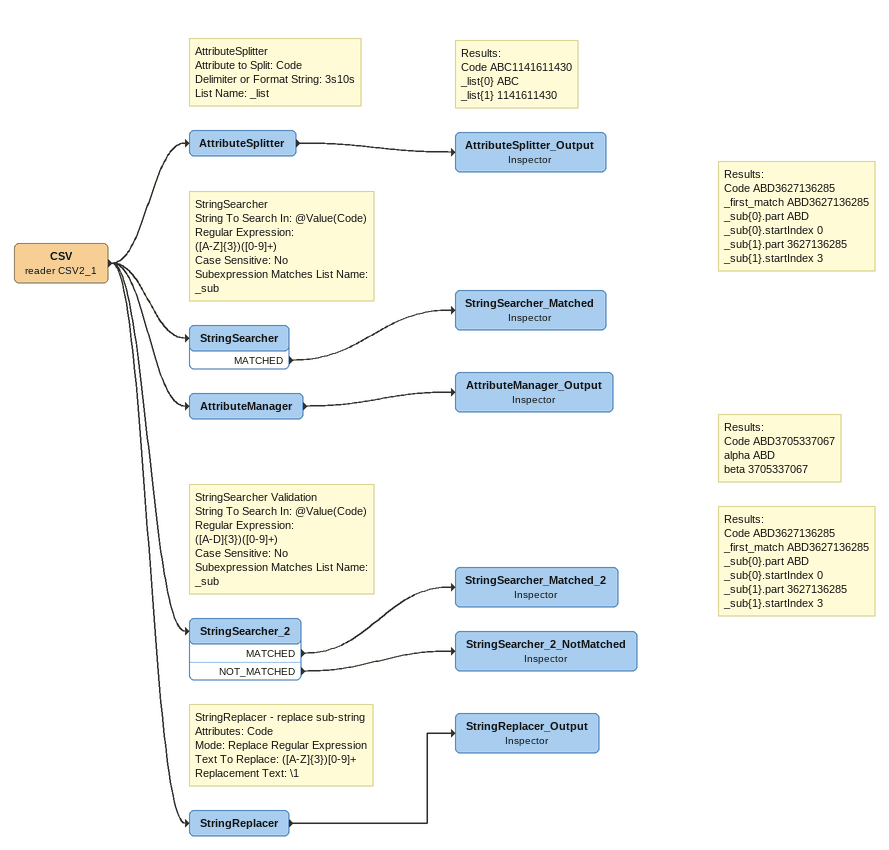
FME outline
CSV (reader CSV2_1)
    -> StringSearcher
    -> AttributeManager
    -> AttributeSplitter
    -> StringSearcher_2
    -> StringReplacer
Note: AttributeSplitter / Attribute to Split: Code / Delimiter or Format String: 3s10s / List Name: _list
AttributeSplitter
    -> AttributeSplitter_Output
Note: Results: / Code ABC1141611430 / _list{0} ABC / _list{1} 1141611430
AttributeSplitter_Output: Inspector
Note: StringSearcher / String To Search In: @Value(Code) / Regular Expression: ([A-Z]{3})([0-9]+) / Case Sensitive: No / Subexpression Matches List Name: _sub
StringSearcher
    MATCHED -> StringSearcher_Matched
Note: Results: / Code ABD3627136285 / _first_match ABD3627136285 / _sub{0}.part ABD / _sub{0}.startIndex 0 / _sub{1}.part 3627136285 / _sub{1}.startIndex 3
StringSearcher_Matched: Inspector
AttributeManager
    -> AttributeManager_Output
Note: Results: / Code ABD3705337067 / alpha ABD / beta 3705337067
AttributeManager_Output: Inspector
Note: StringSearcher Validation / String To Search In: @Value(Code) / Regular Expression: ([A-D]{3})([0-9]+) / Case Sensitive: No / Subexpression Matches List Name: _sub
StringSearcher_2
    MATCHED -> StringSearcher_Matched_2
    NOT_MATCHED -> StringSearcher_2_NotMatched
Note: Results: / Code ABD3627136285 / _first_match ABD3627136285 / _sub{0}.part ABD / _sub{0}.startIndex 0 / _sub{1}.part 3627136285 / _sub{1}.startIndex 3
StringSearcher_Matched_2: Inspector
StringSearcher_2_NotMatched: Inspector
Note: StringReplacer - replace sub-string / Attributes: Code / Mode: Replace Regular Expression / Text To Replace: ([A-Z]{3})[0-9]+ / Replacement Text: \1
StringReplacer
    -> StringReplacer_Output
StringReplacer_Output: Inspector
